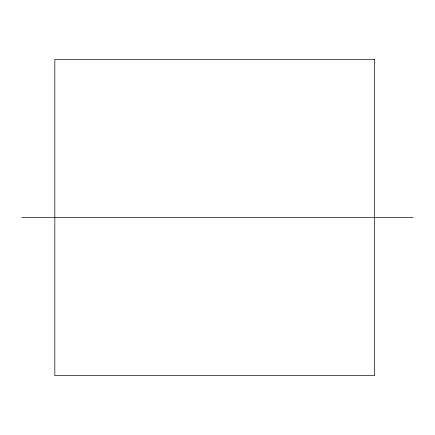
<?xml version="1.0" encoding="UTF-8"?>
<svg xmlns="http://www.w3.org/2000/svg" width="435" height="435" viewBox="0 0 435 435"><rect width="100%" height="100%" fill="white"/><g stroke="black" fill="none" stroke-linecap="round" stroke-linejoin="round"><path stroke-width="0.65" d="M21.75 217.5L413.25 217.5M374.513 59.372L54.832 59.372L54.832 375.628L374.513 375.628L374.513 59.372"/></g></svg>
